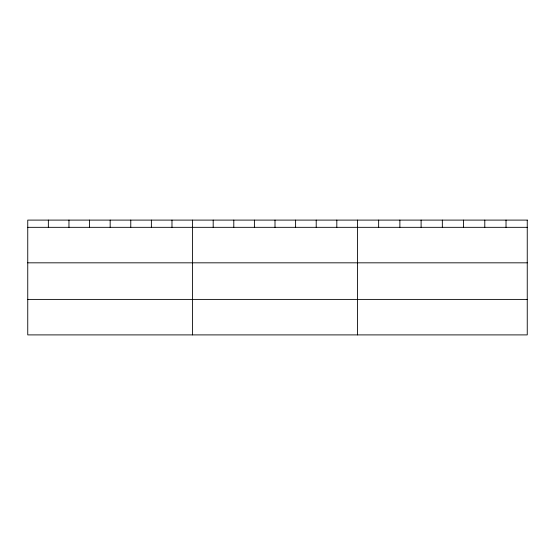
<?xml version="1.0" encoding="UTF-8"?>
<svg xmlns="http://www.w3.org/2000/svg" width="555" height="555" viewBox="0 0 555 555"><rect width="100%" height="100%" fill="white"/><g stroke="black" fill="none" stroke-linecap="round" stroke-linejoin="round"><path stroke-width="0.83" d="M27.75 227.328L527.25 227.328M27.75 262.827L527.25 262.827M27.75 299.402L527.25 299.402M506.021 220.099L506.021 227.328M484.792 220.099L484.792 227.328M463.564 220.099L463.564 227.328M442.335 220.099L442.335 227.328M421.106 220.099L421.106 227.328M399.877 220.099L399.877 227.328M378.649 220.099L378.649 227.328M357.42 220.099L357.42 334.901M336.816 220.099L336.816 227.328M316.211 220.099L316.211 227.328M295.607 220.099L295.607 227.328M275.002 220.099L275.002 227.328M254.398 220.099L254.398 227.328M233.794 220.099L233.794 227.328M213.189 220.099L213.189 227.328M192.585 220.099L192.585 334.901M171.981 220.099L171.981 227.328M151.376 220.099L151.376 227.328M130.772 220.099L130.772 227.328M110.168 220.099L110.168 227.328M89.563 220.099L89.563 227.328M68.959 220.099L68.959 227.328M48.354 220.099L48.354 227.328M527.25 220.099L27.75 220.099L27.75 334.901L527.25 334.901L527.25 220.099"/></g></svg>
